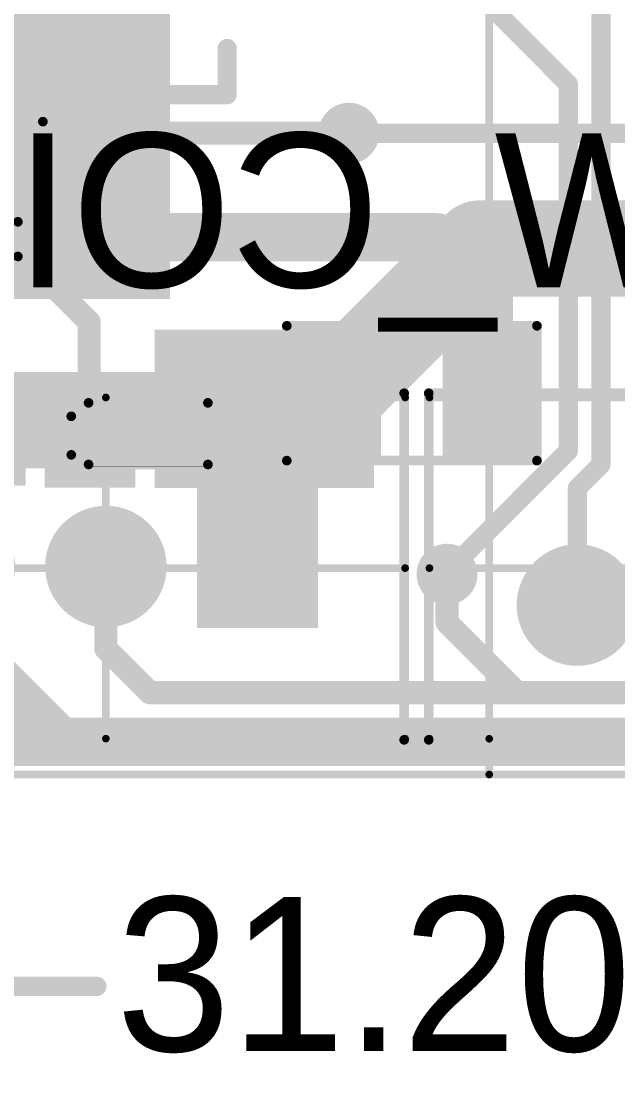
# Model space of a CAD drawing. Header units: millimetres. Extents: x 45.53 to 47.16, y 2.21 to 4.42.
# Drawn here: x 46.118 to 46.428, y 2.209 to 2.768 of the extents above; entities that cross this region are included whole.
import ezdxf

# ---------------------------------------------------------------- set-up
doc = ezdxf.new("R2010")
doc.units = ezdxf.units.MM
doc.header["$MEASUREMENT"] = 0
for name, color, linetype in [('BottomLayer', 5, 'Continuous'), ('BottomOverlay', 54, 'Continuous'), ('BottomPaste', 16, 'Continuous'), ('BottomSolder', 6, 'Continuous'), ('Mechanical1', 6, 'Continuous'), ('Mechanical2', 216, 'Continuous'), ('MultiLayer', 9, 'Continuous'), ('PadHoleLayer', 156, 'Continuous'), ('TopLayer', 1, 'Continuous'), ('TopOverlay', 2, 'Continuous'), ('TopPaste', 8, 'Continuous'), ('TopSolder', 216, 'Continuous'), ('ViaHoleLayer', 16, 'Continuous')]:
    doc.layers.add(name, color=color, linetype=linetype)

# ---------------------------------------------------------------- blocks, each defined once
blk = doc.blocks.new('SMD_PAD_B_30')
at = {"layer": 'BottomLayer'}
for points in [[(-0.06, -0.03), (-0.02, -0.03), (-0.06, 0.03), (-0.02, 0.03)], [(0.02, -0.03), (0.06, -0.03), (0.02, 0.03), (0.06, 0.03)]]:
    blk.add_solid(points, dxfattribs=at)
at = {"layer": 'BottomOverlay', "const_width": 0.005}
for points in [[(0.065, 0.035), (-0.065, 0.035)], [(-0.065, 0.035), (-0.065, -0.035)], [(0.065, 0.035), (0.065, -0.035)], [(0.065, -0.035), (-0.065, -0.035)]]:
    blk.add_lwpolyline(points, dxfattribs=at)
at = {"layer": 'BottomOverlay', "const_width": 0.0025}
for points in [[(-0.06625, 0.035, 1), (-0.06375, 0.035, 1)], [(-0.06625, 0.035, 1), (-0.06375, 0.035, 1)], [(0.06375, 0.035, 1), (0.06625, 0.035, 1)], [(0.06375, 0.035, 1), (0.06625, 0.035, 1)], [(-0.06625, -0.035, 1), (-0.06375, -0.035, 1)], [(-0.06625, -0.035, 1), (-0.06375, -0.035, 1)], [(0.06375, -0.035, 1), (0.06625, -0.035, 1)], [(0.06375, -0.035, 1), (0.06625, -0.035, 1)]]:
    blk.add_lwpolyline(points, format="xyb", close=True, dxfattribs=at)
at = {"layer": 'BottomPaste'}
for points in [[(-0.06, -0.03), (-0.02, -0.03), (-0.06, 0.03), (-0.02, 0.03)], [(0.02, -0.03), (0.06, -0.03), (0.02, 0.03), (0.06, 0.03)]]:
    blk.add_solid(points, dxfattribs=at)
at = {"layer": 'BottomSolder'}
for points in [[(-0.064, -0.034), (-0.016, -0.034), (-0.064, 0.034), (-0.016, 0.034)], [(0.016, -0.034), (0.064, -0.034), (0.016, 0.034), (0.064, 0.034)]]:
    blk.add_solid(points, dxfattribs=at)
blk = doc.blocks.new('SOP_8_B_31')
at = {"layer": 'BottomLayer'}
for points in [[(-0.13386, 0.06122), (-0.08268, 0.06122), (-0.13386, 0.08878), (-0.08268, 0.08878)], [(0.08268, 0.06122), (0.13386, 0.06122), (0.08268, 0.08878), (0.13386, 0.08878)], [(-0.13386, 0.01122), (-0.08268, 0.01122), (-0.13386, 0.03878), (-0.08268, 0.03878)], [(0.08268, 0.01122), (0.13386, 0.01122), (0.08268, 0.03878), (0.13386, 0.03878)], [(-0.13386, -0.03878), (-0.08268, -0.03878), (-0.13386, -0.01122), (-0.08268, -0.01122)], [(0.08268, -0.03878), (0.13386, -0.03878), (0.08268, -0.01122), (0.13386, -0.01122)], [(-0.13386, -0.08878), (-0.08268, -0.08878), (-0.13386, -0.06122), (-0.08268, -0.06122)], [(0.08268, -0.08878), (0.13386, -0.08878), (0.08268, -0.06122), (0.13386, -0.06122)]]:
    blk.add_solid(points, dxfattribs=at)
at = {"layer": 'BottomOverlay', "const_width": 0.005}
for points in [[(0.077, 0.101), (-0.072, 0.101)], [(0.077, -0.101), (-0.072, -0.101)]]:
    blk.add_lwpolyline(points, dxfattribs=at)
at = {"layer": 'BottomOverlay'}
for points, const_width in [([(-0.07325, 0.101, 1), (-0.07075, 0.101, 1)], 0.0025), ([(0.07575, 0.101, 1), (0.07825, 0.101, 1)], 0.0025), ([(-0.1219, -0.103, 1), (-0.1321, -0.103, 1)], 0.01), ([(-0.1346, -0.103, 1), (-0.1296, -0.103, 1)], 0.005), ([(-0.1244, -0.103, 1), (-0.1194, -0.103, 1)], 0.005), ([(-0.07325, -0.101, 1), (-0.07075, -0.101, 1)], 0.0025), ([(0.07575, -0.101, 1), (0.07825, -0.101, 1)], 0.0025)]:
    blk.add_lwpolyline(points, format="xyb", close=True, dxfattribs=dict(at, const_width=const_width))
at = {"layer": 'BottomPaste'}
for points in [[(-0.13386, 0.06122), (-0.08268, 0.06122), (-0.13386, 0.08878), (-0.08268, 0.08878)], [(0.08268, 0.06122), (0.13386, 0.06122), (0.08268, 0.08878), (0.13386, 0.08878)], [(-0.13386, 0.01122), (-0.08268, 0.01122), (-0.13386, 0.03878), (-0.08268, 0.03878)], [(0.08268, 0.01122), (0.13386, 0.01122), (0.08268, 0.03878), (0.13386, 0.03878)], [(-0.13386, -0.03878), (-0.08268, -0.03878), (-0.13386, -0.01122), (-0.08268, -0.01122)], [(0.08268, -0.03878), (0.13386, -0.03878), (0.08268, -0.01122), (0.13386, -0.01122)], [(-0.13386, -0.08878), (-0.08268, -0.08878), (-0.13386, -0.06122), (-0.08268, -0.06122)], [(0.08268, -0.08878), (0.13386, -0.08878), (0.08268, -0.06122), (0.13386, -0.06122)]]:
    blk.add_solid(points, dxfattribs=at)
at = {"layer": 'BottomSolder'}
for points in [[(-0.13786, 0.05722), (-0.07868, 0.05722), (-0.13786, 0.09278), (-0.07868, 0.09278)], [(0.07868, 0.05722), (0.13786, 0.05722), (0.07868, 0.09278), (0.13786, 0.09278)], [(-0.13786, 0.00722), (-0.07868, 0.00722), (-0.13786, 0.04278), (-0.07868, 0.04278)], [(0.07868, 0.00722), (0.13786, 0.00722), (0.07868, 0.04278), (0.13786, 0.04278)], [(-0.13786, -0.04278), (-0.07868, -0.04278), (-0.13786, -0.00722), (-0.07868, -0.00722)], [(0.07868, -0.04278), (0.13786, -0.04278), (0.07868, -0.00722), (0.13786, -0.00722)], [(-0.13786, -0.09278), (-0.07868, -0.09278), (-0.13786, -0.05722), (-0.07868, -0.05722)], [(0.07868, -0.09278), (0.13786, -0.09278), (0.07868, -0.05722), (0.13786, -0.05722)]]:
    blk.add_solid(points, dxfattribs=at)
blk = doc.blocks.new('R__0402_B_44')
at = {"layer": 'BottomLayer'}
for points in [[(-0.0275, 0.0125), (-0.0275, -0.0125), (-0.0095, 0.0125), (-0.0095, -0.0125)], [(0.0095, 0.0125), (0.0095, -0.0125), (0.0275, 0.0125), (0.0275, -0.0125)]]:
    blk.add_solid(points, dxfattribs=at)
at = {"layer": 'BottomOverlay'}
for points, const_width in [([(0.031, 0.016), (-0.031, 0.016)], 0.005), ([(-0.031, 0.016), (-0.031, -0.016)], 0.005), ([(0.032, 0.017), (-0.032, 0.017)], 0.000127), ([(0.031, 0.016), (0.031, -0.016)], 0.005), ([(0.031, -0.016), (-0.031, -0.016)], 0.005)]:
    blk.add_lwpolyline(points, dxfattribs=dict(at, const_width=const_width))
for points, const_width in [([(-0.03225, 0.016, 1), (-0.02975, 0.016, 1)], 0.0025), ([(-0.03225, 0.016, 1), (-0.02975, 0.016, 1)], 0.0025), ([(-0.03203, 0.017, 1), (-0.03197, 0.017, 1)], 0.0000635), ([(0.02975, 0.016, 1), (0.03225, 0.016, 1)], 0.0025), ([(0.02975, 0.016, 1), (0.03225, 0.016, 1)], 0.0025), ([(0.03197, 0.017, 1), (0.03203, 0.017, 1)], 0.0000635), ([(-0.03225, -0.016, 1), (-0.02975, -0.016, 1)], 0.0025), ([(-0.03225, -0.016, 1), (-0.02975, -0.016, 1)], 0.0025), ([(0.02975, -0.016, 1), (0.03225, -0.016, 1)], 0.0025), ([(0.02975, -0.016, 1), (0.03225, -0.016, 1)], 0.0025)]:
    blk.add_lwpolyline(points, format="xyb", close=True, dxfattribs=dict(at, const_width=const_width))
at = {"layer": 'BottomPaste'}
for points in [[(-0.0275, 0.0125), (-0.0275, -0.0125), (-0.0095, 0.0125), (-0.0095, -0.0125)], [(0.0095, 0.0125), (0.0095, -0.0125), (0.0275, 0.0125), (0.0275, -0.0125)]]:
    blk.add_solid(points, dxfattribs=at)
at = {"layer": 'BottomSolder'}
for points in [[(-0.0315, 0.0165), (-0.0315, -0.0165), (-0.0055, 0.0165), (-0.0055, -0.0165)], [(0.0055, 0.0165), (0.0055, -0.0165), (0.0315, 0.0165), (0.0315, -0.0165)]]:
    blk.add_solid(points, dxfattribs=at)
blk = doc.blocks.new('R___0201_B_47')
at = {"layer": 'BottomLayer'}
for points in [[(-0.01614, -0.00728), (-0.00551, -0.00728), (-0.01614, 0.00728), (-0.00551, 0.00728)], [(0.00551, -0.00728), (0.01614, -0.00728), (0.00551, 0.00728), (0.01614, 0.00728)]]:
    blk.add_solid(points, dxfattribs=at)
at = {"layer": 'BottomOverlay', "const_width": 0.005}
for points in [[(0.019, 0.01), (-0.019, 0.01)], [(-0.019, 0.01), (-0.019, -0.01)], [(0.019, 0.01), (0.019, -0.01)], [(0.019, -0.01), (-0.019, -0.01)]]:
    blk.add_lwpolyline(points, dxfattribs=at)
at = {"layer": 'BottomOverlay', "const_width": 0.0025}
for points in [[(-0.02025, 0.01, 1), (-0.01775, 0.01, 1)], [(-0.02025, 0.01, 1), (-0.01775, 0.01, 1)], [(0.01775, 0.01, 1), (0.02025, 0.01, 1)], [(0.01775, 0.01, 1), (0.02025, 0.01, 1)], [(-0.02025, -0.01, 1), (-0.01775, -0.01, 1)], [(-0.02025, -0.01, 1), (-0.01775, -0.01, 1)], [(0.01775, -0.01, 1), (0.02025, -0.01, 1)], [(0.01775, -0.01, 1), (0.02025, -0.01, 1)]]:
    blk.add_lwpolyline(points, format="xyb", close=True, dxfattribs=at)
at = {"layer": 'BottomPaste'}
for points in [[(-0.01614, -0.00728), (-0.00551, -0.00728), (-0.01614, 0.00728), (-0.00551, 0.00728)], [(0.00551, -0.00728), (0.01614, -0.00728), (0.00551, 0.00728), (0.01614, 0.00728)]]:
    blk.add_solid(points, dxfattribs=at)
at = {"layer": 'BottomSolder'}
for points in [[(-0.02014, -0.01128), (-0.00151, -0.01128), (-0.02014, 0.01128), (-0.00151, 0.01128)], [(0.00151, -0.01128), (0.02014, -0.01128), (0.00151, 0.01128), (0.02014, 0.01128)]]:
    blk.add_solid(points, dxfattribs=at)
blk = doc.blocks.new('B4B_PH_K_S_LF__SN__59')
at = {"layer": 'BottomLayer', "const_width": 0.02756}
for points in [[(-0.09252, 0, 1), (-0.06496, 0, 1)], [(-0.01378, 0, 1), (0.01378, 0, 1)], [(0.06496, 0, 1), (0.09252, 0, 1)], [(0.1437, 0, 1), (0.17126, 0, 1)]]:
    blk.add_lwpolyline(points, format="xyb", close=True, dxfattribs=at)
at = {"layer": 'BottomSolder', "const_width": 0.03156}
for points in [[(-0.09452, 0, 1), (-0.06296, 0, 1)], [(-0.01578, 0, 1), (0.01578, 0, 1)], [(0.06296, 0, 1), (0.09452, 0, 1)], [(0.1417, 0, 1), (0.17326, 0, 1)]]:
    blk.add_lwpolyline(points, format="xyb", close=True, dxfattribs=at)
at = {"layer": 'MultiLayer', "const_width": 0.02756}
for points in [[(-0.09252, 0, 1), (-0.06496, 0, 1)], [(-0.01378, 0, 1), (0.01378, 0, 1)], [(0.06496, 0, 1), (0.09252, 0, 1)], [(0.1437, 0, 1), (0.17126, 0, 1)]]:
    blk.add_lwpolyline(points, format="xyb", close=True, dxfattribs=at)
at = {"layer": 'PadHoleLayer', "const_width": 0.01378}
for points in [[(-0.08563, 0, 1), (-0.07185, 0, 1)], [(-0.00689, 0, 1), (0.00689, 0, 1)], [(0.07185, 0, 1), (0.08563, 0, 1)], [(0.15059, 0, 1), (0.16437, 0, 1)]]:
    blk.add_lwpolyline(points, format="xyb", close=True, dxfattribs=at)
at = {"layer": 'TopLayer', "const_width": 0.02756}
for points in [[(-0.09252, 0, 1), (-0.06496, 0, 1)], [(-0.01378, 0, 1), (0.01378, 0, 1)], [(0.06496, 0, 1), (0.09252, 0, 1)], [(0.1437, 0, 1), (0.17126, 0, 1)]]:
    blk.add_lwpolyline(points, format="xyb", close=True, dxfattribs=at)
at = {"layer": 'TopOverlay', "const_width": 0.005}
for points in [[(-0.156, -0.07), (-0.156, 0.11)], [(-0.156, 0.11), (0.23474, 0.11)], [(0.23474, -0.07), (0.23474, 0.11)], [(-0.156, -0.07), (0.23474, -0.07)]]:
    blk.add_lwpolyline(points, dxfattribs=at)
at = {"layer": 'TopOverlay', "const_width": 0.0025}
for points in [[(-0.15725, 0.11, 1), (-0.15475, 0.11, 1)], [(-0.15725, 0.11, 1), (-0.15475, 0.11, 1)], [(0.23349, 0.11, 1), (0.23599, 0.11, 1)], [(0.23349, 0.11, 1), (0.23599, 0.11, 1)], [(-0.15725, -0.07, 1), (-0.15475, -0.07, 1)], [(-0.15725, -0.07, 1), (-0.15475, -0.07, 1)], [(0.23349, -0.07, 1), (0.23599, -0.07, 1)], [(0.23349, -0.07, 1), (0.23599, -0.07, 1)]]:
    blk.add_lwpolyline(points, format="xyb", close=True, dxfattribs=at)
at = {"layer": 'TopSolder', "const_width": 0.03156}
for points in [[(-0.09452, 0, 1), (-0.06296, 0, 1)], [(-0.01578, 0, 1), (0.01578, 0, 1)], [(0.06296, 0, 1), (0.09452, 0, 1)], [(0.1417, 0, 1), (0.17326, 0, 1)]]:
    blk.add_lwpolyline(points, format="xyb", close=True, dxfattribs=at)
blk = doc.blocks.new('B3B_PH_K_S_LF__SN__60')
at = {"layer": 'BottomLayer', "const_width": 0.02756}
for points in [[(-0.09252, 0, 1), (-0.06496, 0, 1)], [(-0.01378, 0, 1), (0.01378, 0, 1)], [(0.06496, 0, 1), (0.09252, 0, 1)]]:
    blk.add_lwpolyline(points, format="xyb", close=True, dxfattribs=at)
at = {"layer": 'BottomSolder', "const_width": 0.03156}
for points in [[(-0.09452, 0, 1), (-0.06296, 0, 1)], [(-0.01578, 0, 1), (0.01578, 0, 1)], [(0.06296, 0, 1), (0.09452, 0, 1)]]:
    blk.add_lwpolyline(points, format="xyb", close=True, dxfattribs=at)
at = {"layer": 'MultiLayer', "const_width": 0.02756}
for points in [[(-0.09252, 0, 1), (-0.06496, 0, 1)], [(-0.01378, 0, 1), (0.01378, 0, 1)], [(0.06496, 0, 1), (0.09252, 0, 1)]]:
    blk.add_lwpolyline(points, format="xyb", close=True, dxfattribs=at)
at = {"layer": 'PadHoleLayer', "const_width": 0.01378}
for points in [[(-0.08563, 0, 1), (-0.07185, 0, 1)], [(-0.00689, 0, 1), (0.00689, 0, 1)], [(0.07185, 0, 1), (0.08563, 0, 1)]]:
    blk.add_lwpolyline(points, format="xyb", close=True, dxfattribs=at)
at = {"layer": 'TopLayer', "const_width": 0.02756}
for points in [[(-0.09252, 0, 1), (-0.06496, 0, 1)], [(-0.01378, 0, 1), (0.01378, 0, 1)], [(0.06496, 0, 1), (0.09252, 0, 1)]]:
    blk.add_lwpolyline(points, format="xyb", close=True, dxfattribs=at)
at = {"layer": 'TopOverlay', "const_width": 0.005}
for points in [[(-0.155, 0.09), (0.155, 0.09)], [(-0.155, -0.09), (-0.155, 0.09)], [(0.155, -0.09), (0.155, 0.09)], [(-0.155, -0.09), (0.155, -0.09)]]:
    blk.add_lwpolyline(points, dxfattribs=at)
at = {"layer": 'TopOverlay', "const_width": 0.0025}
for points in [[(-0.15625, 0.09, 1), (-0.15375, 0.09, 1)], [(-0.15625, 0.09, 1), (-0.15375, 0.09, 1)], [(0.15375, 0.09, 1), (0.15625, 0.09, 1)], [(0.15375, 0.09, 1), (0.15625, 0.09, 1)], [(-0.15625, -0.09, 1), (-0.15375, -0.09, 1)], [(-0.15625, -0.09, 1), (-0.15375, -0.09, 1)], [(0.15375, -0.09, 1), (0.15625, -0.09, 1)], [(0.15375, -0.09, 1), (0.15625, -0.09, 1)]]:
    blk.add_lwpolyline(points, format="xyb", close=True, dxfattribs=at)
at = {"layer": 'TopSolder', "const_width": 0.03156}
for points in [[(-0.09452, 0, 1), (-0.06296, 0, 1)], [(-0.01578, 0, 1), (0.01578, 0, 1)], [(0.06296, 0, 1), (0.09452, 0, 1)]]:
    blk.add_lwpolyline(points, format="xyb", close=True, dxfattribs=at)
blk = doc.blocks.new('SMC_62')
at = {"layer": 'TopLayer'}
for points in [[(-0.19037, -0.06437), (-0.11163, -0.06437), (-0.19037, 0.06437), (-0.11163, 0.06437)], [(0.11163, -0.06437), (0.19037, -0.06437), (0.11163, 0.06437), (0.19037, 0.06437)]]:
    blk.add_solid(points, dxfattribs=at)
at = {"layer": 'TopOverlay', "const_width": 0.01}
for points in [[(-0.135, 0.121), (-0.111, 0.121)], [(-0.135, 0.121), (-0.135, 0.074)], [(-0.081, 0.12), (0.082, 0.12)], [(0.111, 0.121), (0.135, 0.121)], [(0.135, 0.121), (0.135, 0.074)], [(-0.135, -0.074), (-0.135, -0.121)], [(0.135, -0.074), (0.135, -0.121)], [(-0.135, -0.121), (-0.111, -0.121)], [(-0.081, -0.122), (0.082, -0.122)], [(0.111, -0.121), (0.135, -0.121)]]:
    blk.add_lwpolyline(points, dxfattribs=at)
at = {"layer": 'TopOverlay', "const_width": 0.005}
for points in [[(-0.1375, 0.121, 1), (-0.1325, 0.121, 1)], [(-0.1375, 0.121, 1), (-0.1325, 0.121, 1)], [(-0.1135, 0.121, 1), (-0.1085, 0.121, 1)], [(-0.0835, 0.12, 1), (-0.0785, 0.12, 1)], [(0.0795, 0.12, 1), (0.0845, 0.12, 1)], [(0.1085, 0.121, 1), (0.1135, 0.121, 1)], [(0.1325, 0.121, 1), (0.1375, 0.121, 1)], [(0.1325, 0.121, 1), (0.1375, 0.121, 1)], [(-0.1375, 0.074, 1), (-0.1325, 0.074, 1)], [(0.1325, 0.074, 1), (0.1375, 0.074, 1)], [(-0.1375, -0.074, 1), (-0.1325, -0.074, 1)], [(0.1325, -0.074, 1), (0.1375, -0.074, 1)], [(-0.1375, -0.121, 1), (-0.1325, -0.121, 1)], [(-0.1375, -0.121, 1), (-0.1325, -0.121, 1)], [(-0.1135, -0.121, 1), (-0.1085, -0.121, 1)], [(-0.0835, -0.122, 1), (-0.0785, -0.122, 1)], [(0.0795, -0.122, 1), (0.0845, -0.122, 1)], [(0.1085, -0.121, 1), (0.1135, -0.121, 1)], [(0.1325, -0.121, 1), (0.1375, -0.121, 1)], [(0.1325, -0.121, 1), (0.1375, -0.121, 1)]]:
    blk.add_lwpolyline(points, format="xyb", close=True, dxfattribs=at)
at = {"layer": 'TopOverlay'}
for points in [[(0.135, 0.067), (0.245, 0.067), (0.135, 0.125), (0.245, 0.125)], [(0.193, -0.125), (0.245, -0.125), (0.193, 0.125), (0.245, 0.125)], [(0.135, -0.125), (0.245, -0.125), (0.135, -0.067), (0.245, -0.067)]]:
    blk.add_solid(points, dxfattribs=at)
at = {"layer": 'TopPaste'}
for points in [[(-0.19037, -0.06437), (-0.11163, -0.06437), (-0.19037, 0.06437), (-0.11163, 0.06437)], [(0.11163, -0.06437), (0.19037, -0.06437), (0.11163, 0.06437), (0.19037, 0.06437)]]:
    blk.add_solid(points, dxfattribs=at)
at = {"layer": 'TopSolder'}
for points in [[(-0.19437, -0.06837), (-0.10763, -0.06837), (-0.19437, 0.06837), (-0.10763, 0.06837)], [(0.10763, -0.06837), (0.19437, -0.06837), (0.10763, 0.06837), (0.19437, 0.06837)]]:
    blk.add_solid(points, dxfattribs=at)
blk = doc.blocks.new('CAP_0201_66')
at = {"layer": 'TopLayer'}
for points in [[(-0.01772, -0.00591), (-0.00591, -0.00591), (-0.01772, 0.00591), (-0.00591, 0.00591)], [(0.00591, -0.00591), (0.01772, -0.00591), (0.00591, 0.00591), (0.01772, 0.00591)]]:
    blk.add_solid(points, dxfattribs=at)
at = {"layer": 'TopOverlay', "const_width": 0.005}
for points in [[(-0.021, 0.009), (-0.021, -0.009)], [(-0.008, 0.009), (-0.021, 0.009)], [(0.021, 0.009), (0.008, 0.009)], [(0.021, 0.009), (0.021, -0.009)], [(-0.008, -0.009), (-0.021, -0.009)], [(0.021, -0.009), (0.008, -0.009)]]:
    blk.add_lwpolyline(points, dxfattribs=at)
at = {"layer": 'TopOverlay', "const_width": 0.0025}
for points in [[(-0.02225, 0.009, 1), (-0.01975, 0.009, 1)], [(-0.02225, 0.009, 1), (-0.01975, 0.009, 1)], [(-0.00925, 0.009, 1), (-0.00675, 0.009, 1)], [(0.00675, 0.009, 1), (0.00925, 0.009, 1)], [(0.01975, 0.009, 1), (0.02225, 0.009, 1)], [(0.01975, 0.009, 1), (0.02225, 0.009, 1)], [(-0.02225, -0.009, 1), (-0.01975, -0.009, 1)], [(-0.02225, -0.009, 1), (-0.01975, -0.009, 1)], [(-0.00925, -0.009, 1), (-0.00675, -0.009, 1)], [(0.00675, -0.009, 1), (0.00925, -0.009, 1)], [(0.01975, -0.009, 1), (0.02225, -0.009, 1)], [(0.01975, -0.009, 1), (0.02225, -0.009, 1)]]:
    blk.add_lwpolyline(points, format="xyb", close=True, dxfattribs=at)
at = {"layer": 'TopPaste'}
for points in [[(-0.01772, -0.00591), (-0.00591, -0.00591), (-0.01772, 0.00591), (-0.00591, 0.00591)], [(0.00591, -0.00591), (0.01772, -0.00591), (0.00591, 0.00591), (0.01772, 0.00591)]]:
    blk.add_solid(points, dxfattribs=at)
at = {"layer": 'TopSolder'}
for points in [[(-0.01988, -0.00807), (-0.00374, -0.00807), (-0.01988, 0.00807), (-0.00374, 0.00807)], [(0.00374, -0.00807), (0.01988, -0.00807), (0.00374, 0.00807), (0.01988, 0.00807)]]:
    blk.add_solid(points, dxfattribs=at)

msp = doc.modelspace()

# ---------------------------------------------------------------- linework, layer by layer
at = {"layer": 'BottomLayer'}
for points, const_width in [([(46.41926, 2.53796), (46.41926, 3.12272)], 0.01), ([(46.2662, 2.87162), (46.40226, 2.73556)], 0.01), ([(46.40226, 2.545), (46.40226, 2.73556)], 0.01), ([(46.12426, 2.686), (46.14826, 2.71)], 0.012), ([(46.14826, 2.71), (46.28826, 2.71)], 0.012), ([(46.12426, 2.641), (46.12426, 2.686)], 0.012), ([(46.15226, 2.656), (46.33426, 2.656)], 0.025), ([(46.33426, 2.656), (46.361, 2.62926)], 0.025), ([(46.12426, 2.641), (46.15326, 2.612)], 0.012), ([(46.361, 2.575), (46.361, 2.62926)], 0.025), ([(46.15326, 2.557), (46.15326, 2.612)], 0.012), ([(46.1645, 2.553), (46.1655, 2.554)], 0.012), ([(46.33876, 2.4815), (46.40226, 2.545)], 0.01), ([(46.407, 2.5257), (46.41926, 2.53796)], 0.01), ([(46.407, 2.465), (46.407, 2.5257)], 0.01), ([(46.162, 2.44226), (46.162, 2.485)], 0.012), ([(46.407, 2.465), (46.41194, 2.46994)], 0.012), ([(46.08326, 2.449), (46.13826, 2.394)], 0.025), ([(46.162, 2.44226), (46.18476, 2.4195)], 0.012), ([(46.18476, 2.4195), (46.66676, 2.4195)], 0.012), ([(46.13826, 2.394), (46.68726, 2.394)], 0.025)]:
    msp.add_lwpolyline(points, dxfattribs=dict(at, const_width=const_width))
for points, const_width in [([(46.39976, 2.73556, 1), (46.40476, 2.73556, 1)], 0.005), ([(46.39976, 2.73556, 1), (46.40476, 2.73556, 1)], 0.005), ([(46.28235, 2.71, 1), (46.29417, 2.71, 1)], 0.01181), ([(46.14526, 2.71, 1), (46.15126, 2.71, 1)], 0.006), ([(46.14526, 2.71, 1), (46.15126, 2.71, 1)], 0.006), ([(46.28526, 2.71, 1), (46.29126, 2.71, 1)], 0.006), ([(46.12126, 2.686, 1), (46.12726, 2.686, 1)], 0.006), ([(46.12126, 2.686, 1), (46.12726, 2.686, 1)], 0.006), ([(46.14235, 2.656, 1), (46.15417, 2.656, 1)], 0.01181), ([(46.14601, 2.656, 1), (46.15851, 2.656, 1)], 0.0125), ([(46.16835, 2.656, 1), (46.18017, 2.656, 1)], 0.01181), ([(46.32801, 2.656, 1), (46.34051, 2.656, 1)], 0.0125), ([(46.32801, 2.656, 1), (46.34051, 2.656, 1)], 0.0125), ([(46.12126, 2.641, 1), (46.12726, 2.641, 1)], 0.006), ([(46.12126, 2.641, 1), (46.12726, 2.641, 1)], 0.006), ([(46.35475, 2.62926, 1), (46.36725, 2.62926, 1)], 0.0125), ([(46.35475, 2.62926, 1), (46.36725, 2.62926, 1)], 0.0125), ([(46.15026, 2.612, 1), (46.15626, 2.612, 1)], 0.006), ([(46.15026, 2.612, 1), (46.15626, 2.612, 1)], 0.006), ([(46.35475, 2.575, 1), (46.36725, 2.575, 1)], 0.0125), ([(46.15026, 2.557, 1), (46.15626, 2.557, 1)], 0.006), ([(46.1615, 2.553, 1), (46.1675, 2.553, 1)], 0.006), ([(46.1625, 2.554, 1), (46.1685, 2.554, 1)], 0.006), ([(46.39976, 2.545, 1), (46.40476, 2.545, 1)], 0.005), ([(46.39976, 2.545, 1), (46.40476, 2.545, 1)], 0.005), ([(46.41676, 2.53796, 1), (46.42176, 2.53796, 1)], 0.005), ([(46.41676, 2.53796, 1), (46.42176, 2.53796, 1)], 0.005), ([(46.4045, 2.5257, 1), (46.4095, 2.5257, 1)], 0.005), ([(46.4045, 2.5257, 1), (46.4095, 2.5257, 1)], 0.005), ([(46.33335, 2.481, 1), (46.34517, 2.481, 1)], 0.01181), ([(46.159, 2.485, 1), (46.165, 2.485, 1)], 0.006), ([(46.33626, 2.4815, 1), (46.34126, 2.4815, 1)], 0.005), ([(46.40894, 2.46994, 1), (46.41494, 2.46994, 1)], 0.006), ([(46.404, 2.465, 1), (46.41, 2.465, 1)], 0.006), ([(46.4045, 2.465, 1), (46.4095, 2.465, 1)], 0.005), ([(46.159, 2.44226, 1), (46.165, 2.44226, 1)], 0.006), ([(46.159, 2.44226, 1), (46.165, 2.44226, 1)], 0.006), ([(46.18176, 2.4195, 1), (46.18776, 2.4195, 1)], 0.006), ([(46.18176, 2.4195, 1), (46.18776, 2.4195, 1)], 0.006), ([(46.13201, 2.394, 1), (46.14451, 2.394, 1)], 0.0125), ([(46.13201, 2.394, 1), (46.14451, 2.394, 1)], 0.0125)]:
    msp.add_lwpolyline(points, format="xyb", close=True, dxfattribs=dict(at, const_width=const_width))
for points in [[(46.03626, 2.727), (46.19126, 2.727), (46.03626, 2.767), (46.19126, 2.767)], [(46.18726, 2.5257), (46.30126, 2.5257), (46.18726, 2.608), (46.30126, 2.608)], [(46.06726, 2.527), (46.12026, 2.527), (46.06726, 2.567), (46.12026, 2.567)], [(46.13026, 2.526), (46.17726, 2.526), (46.13026, 2.567), (46.17726, 2.567)], [(46.20926, 2.453), (46.27226, 2.453), (46.20926, 2.551), (46.27226, 2.551)]]:
    msp.add_solid(points, dxfattribs=at)
at = {"layer": 'BottomSolder', "const_width": 0.01581}
for points in [[(46.28035, 2.71, 1), (46.29617, 2.71, 1)], [(46.33135, 2.481, 1), (46.34717, 2.481, 1)]]:
    msp.add_lwpolyline(points, format="xyb", close=True, dxfattribs=at)
at = {"layer": 'Mechanical1'}
for points, const_width in [([(46.36118, 2.37698), (46.36118, 2.88072)], 0.00394), ([(46.00646, 2.5728), (46.31748, 2.5728)], 0.00394), ([(46.00646, 2.57276), (46.31748, 2.57276)], 0.00394), ([(46.00646, 2.57274), (46.31748, 2.57274)], 0.00394), ([(46.16197, 2.39563), (46.16197, 2.5728)], 0.00394), ([(46.16197, 2.57274), (46.16197, 2.5728)], 0.00394), ([(46.31748, 2.39563), (46.31748, 2.5728)], 0.00394), ([(46.31748, 2.57274), (46.31748, 2.5728)], 0.00394), ([(46.31748, 2.3956), (46.31748, 2.57276)], 0.00394), ([(46.31748, 2.39557), (46.31748, 2.57274)], 0.00394), ([(46.33014, 2.5728), (46.71991, 2.5728)], 0.00394), ([(46.33014, 2.39563), (46.33014, 2.5728)], 0.00394), ([(46.33014, 2.57279), (46.33014, 2.5728)], 0.00394), ([(46.33014, 2.57274), (46.33014, 2.57279)], 0.00394), ([(46.33014, 2.57276), (46.71991, 2.57276)], 0.00394), ([(46.33014, 2.3956), (46.33014, 2.57276)], 0.00394), ([(46.33014, 2.57274), (46.71991, 2.57274)], 0.00394), ([(46.33014, 2.39557), (46.33014, 2.57274)], 0.00394), ([(46.00646, 2.48421), (46.31748, 2.48421)], 0.00394), ([(46.31748, 2.48415), (46.31748, 2.48421)], 0.00394), ([(46.33014, 2.48421), (46.71991, 2.48421)], 0.00394), ([(46.33014, 2.48415), (46.33014, 2.48421)], 0.00394), ([(46.00646, 2.39563), (46.31748, 2.39563)], 0.00394), ([(46.00646, 2.3956), (46.31748, 2.3956)], 0.00394), ([(46.00646, 2.39557), (46.31748, 2.39557)], 0.00394), ([(46.31748, 2.39557), (46.31748, 2.39563)], 0.00394), ([(46.33014, 2.39563), (46.71991, 2.39563)], 0.00394), ([(46.33014, 2.39563), (46.33014, 2.39563)], 0.00394), ([(46.33014, 2.3956), (46.71991, 2.3956)], 0.00394), ([(46.33014, 2.39557), (46.71991, 2.39557)], 0.00394), ([(46.3612, 2.377), (46.3612, 2.39557)], 0.00394), ([(46.36119, 2.37697), (46.36119, 2.377)], 0.00394), ([(45.74697, 2.267), (46.1573, 2.267)], 0.01)]:
    msp.add_lwpolyline(points, dxfattribs=dict(at, const_width=const_width))
for points, const_width in [([(46.16099, 2.5728, 1), (46.16295, 2.5728, 1)], 0.00197), ([(46.16099, 2.5728, 1), (46.16295, 2.5728, 1)], 0.00197), ([(46.16099, 2.57274, 1), (46.16295, 2.57274, 1)], 0.00197), ([(46.3165, 2.5728, 1), (46.31847, 2.5728, 1)], 0.00197), ([(46.3165, 2.5728, 1), (46.31847, 2.5728, 1)], 0.00197), ([(46.3165, 2.5728, 1), (46.31847, 2.5728, 1)], 0.00197), ([(46.3165, 2.57276, 1), (46.31847, 2.57276, 1)], 0.00197), ([(46.3165, 2.57276, 1), (46.31847, 2.57276, 1)], 0.00197), ([(46.3165, 2.57274, 1), (46.31847, 2.57274, 1)], 0.00197), ([(46.3165, 2.57274, 1), (46.31847, 2.57274, 1)], 0.00197), ([(46.3165, 2.57274, 1), (46.31847, 2.57274, 1)], 0.00197), ([(46.32916, 2.5728, 1), (46.33113, 2.5728, 1)], 0.00197), ([(46.32916, 2.5728, 1), (46.33113, 2.5728, 1)], 0.00197), ([(46.32916, 2.57279, 1), (46.33113, 2.57279, 1)], 0.00197), ([(46.32916, 2.5728, 1), (46.33113, 2.5728, 1)], 0.00197), ([(46.32916, 2.57279, 1), (46.33113, 2.57279, 1)], 0.00197), ([(46.32916, 2.57276, 1), (46.33113, 2.57276, 1)], 0.00197), ([(46.32916, 2.57276, 1), (46.33113, 2.57276, 1)], 0.00197), ([(46.32916, 2.57274, 1), (46.33113, 2.57274, 1)], 0.00197), ([(46.32916, 2.57274, 1), (46.33113, 2.57274, 1)], 0.00197), ([(46.32916, 2.57274, 1), (46.33113, 2.57274, 1)], 0.00197), ([(46.3165, 2.48421, 1), (46.31847, 2.48421, 1)], 0.00197), ([(46.3165, 2.48421, 1), (46.31847, 2.48421, 1)], 0.00197), ([(46.3165, 2.48415, 1), (46.31847, 2.48415, 1)], 0.00197), ([(46.32916, 2.48421, 1), (46.33113, 2.48421, 1)], 0.00197), ([(46.32916, 2.48421, 1), (46.33113, 2.48421, 1)], 0.00197), ([(46.32916, 2.48415, 1), (46.33113, 2.48415, 1)], 0.00197), ([(46.16099, 2.39563, 1), (46.16295, 2.39563, 1)], 0.00197), ([(46.16099, 2.39563, 1), (46.16295, 2.39563, 1)], 0.00197), ([(46.16099, 2.39563, 1), (46.16295, 2.39563, 1)], 0.00197), ([(46.3165, 2.39563, 1), (46.31847, 2.39563, 1)], 0.00197), ([(46.3165, 2.39563, 1), (46.31847, 2.39563, 1)], 0.00197), ([(46.3165, 2.39563, 1), (46.31847, 2.39563, 1)], 0.00197), ([(46.3165, 2.3956, 1), (46.31847, 2.3956, 1)], 0.00197), ([(46.3165, 2.3956, 1), (46.31847, 2.3956, 1)], 0.00197), ([(46.3165, 2.39557, 1), (46.31847, 2.39557, 1)], 0.00197), ([(46.3165, 2.39557, 1), (46.31847, 2.39557, 1)], 0.00197), ([(46.3165, 2.39557, 1), (46.31847, 2.39557, 1)], 0.00197), ([(46.32916, 2.39563, 1), (46.33113, 2.39563, 1)], 0.00197), ([(46.32916, 2.39563, 1), (46.33113, 2.39563, 1)], 0.00197), ([(46.32916, 2.39563, 1), (46.33113, 2.39563, 1)], 0.00197), ([(46.32916, 2.39563, 1), (46.33113, 2.39563, 1)], 0.00197), ([(46.32916, 2.39563, 1), (46.33113, 2.39563, 1)], 0.00197), ([(46.32916, 2.39563, 1), (46.33113, 2.39563, 1)], 0.00197), ([(46.32916, 2.3956, 1), (46.33113, 2.3956, 1)], 0.00197), ([(46.32916, 2.3956, 1), (46.33113, 2.3956, 1)], 0.00197), ([(46.32916, 2.39557, 1), (46.33113, 2.39557, 1)], 0.00197), ([(46.32916, 2.39557, 1), (46.33113, 2.39557, 1)], 0.00197), ([(46.36021, 2.39557, 1), (46.36218, 2.39557, 1)], 0.00197), ([(46.3602, 2.377, 1), (46.36217, 2.377, 1)], 0.00197), ([(46.3602, 2.37698, 1), (46.36217, 2.37698, 1)], 0.00197), ([(46.3602, 2.37697, 1), (46.36217, 2.37697, 1)], 0.00197), ([(46.36021, 2.377, 1), (46.36218, 2.377, 1)], 0.00197), ([(46.1548, 2.267, 1), (46.1598, 2.267, 1)], 0.005)]:
    msp.add_lwpolyline(points, format="xyb", close=True, dxfattribs=dict(at, const_width=const_width))
at = {"layer": 'Mechanical1', "const_width": 0.00394}
for points in [[(46.16197, 2.39563, 0), (46.16197, 2.39563)], [(46.33014, 2.39563, 0), (46.33014, 2.39563)]]:
    msp.add_lwpolyline(points, format="xyb", dxfattribs=at)
at = {"layer": 'Mechanical2', "const_width": 0.00394}
for points in [[(46.00204, 2.37701), (46.72033, 2.37698)], [(46.00204, 2.377), (46.72033, 2.37697)], [(46.00204, 2.37698), (46.72033, 2.37698)]]:
    msp.add_lwpolyline(points, dxfattribs=at)
at = {"layer": 'MultiLayer', "const_width": 0.01181}
for points in [[(46.28235, 2.71, 1), (46.29417, 2.71, 1)], [(46.14235, 2.656, 1), (46.15417, 2.656, 1)], [(46.16835, 2.656, 1), (46.18017, 2.656, 1)], [(46.33335, 2.481, 1), (46.34517, 2.481, 1)]]:
    msp.add_lwpolyline(points, format="xyb", close=True, dxfattribs=at)
at = {"layer": 'TopLayer'}
for points, const_width in [([(46.12007, 2.69907), (46.135, 2.714)], 0.02), ([(46.28826, 2.71), (46.50126, 2.71)], 0.01), ([(46.24074, 2.53448), (46.35643, 2.65017)], 0.05), ([(46.35643, 2.65017), (46.45643, 2.65017)], 0.05), ([(45.99426, 2.561), (46.20926, 2.561)], 0.05), ([(46.20926, 2.561), (46.24074, 2.52952)], 0.05), ([(46.24074, 2.52952), (46.24074, 2.53448)], 0.05), ([(46.24074, 2.485), (46.24074, 2.52952)], 0.05), ([(46.33926, 2.456), (46.33926, 2.481)], 0.012), ([(46.33926, 2.456), (46.37576, 2.4195)], 0.012), ([(46.37576, 2.4195), (46.59772, 2.4195)], 0.012), ([(46.07526, 2.394), (46.66226, 2.394)], 0.025)]:
    msp.add_lwpolyline(points, dxfattribs=dict(at, const_width=const_width))
for points, const_width in [([(46.13, 2.714, 1), (46.14, 2.714, 1)], 0.01), ([(46.28235, 2.71, 1), (46.29417, 2.71, 1)], 0.01181), ([(46.28576, 2.71, 1), (46.29076, 2.71, 1)], 0.005), ([(46.11507, 2.69907, 1), (46.12507, 2.69907, 1)], 0.01), ([(46.34393, 2.65017, 1), (46.36893, 2.65017, 1)], 0.025), ([(46.34393, 2.65017, 1), (46.36893, 2.65017, 1)], 0.025), ([(46.14235, 2.656, 1), (46.15417, 2.656, 1)], 0.01181), ([(46.16835, 2.656, 1), (46.18017, 2.656, 1)], 0.01181), ([(46.19676, 2.561, 1), (46.22176, 2.561, 1)], 0.025), ([(46.19676, 2.561, 1), (46.22176, 2.561, 1)], 0.025), ([(46.22824, 2.53448, 1), (46.25324, 2.53448, 1)], 0.025), ([(46.22824, 2.53448, 1), (46.25324, 2.53448, 1)], 0.025), ([(46.22824, 2.52952, 1), (46.25324, 2.52952, 1)], 0.025), ([(46.22824, 2.52952, 1), (46.25324, 2.52952, 1)], 0.025), ([(46.22824, 2.52952, 1), (46.25324, 2.52952, 1)], 0.025), ([(46.22824, 2.485, 1), (46.25324, 2.485, 1)], 0.025), ([(46.33335, 2.481, 1), (46.34517, 2.481, 1)], 0.01181), ([(46.33626, 2.481, 1), (46.34226, 2.481, 1)], 0.006), ([(46.33626, 2.456, 1), (46.34226, 2.456, 1)], 0.006), ([(46.33626, 2.456, 1), (46.34226, 2.456, 1)], 0.006), ([(46.37276, 2.4195, 1), (46.37876, 2.4195, 1)], 0.006), ([(46.37276, 2.4195, 1), (46.37876, 2.4195, 1)], 0.006)]:
    msp.add_lwpolyline(points, format="xyb", close=True, dxfattribs=dict(at, const_width=const_width))
for points in [[(46.015, 2.674), (46.19526, 2.674), (46.015, 2.816), (46.19526, 2.816)], [(46.11226, 2.624), (46.19526, 2.624), (46.11226, 2.696), (46.19526, 2.696)]]:
    msp.add_solid(points, dxfattribs=at)
at = {"layer": 'TopOverlay', "const_width": 0.00394}
for points in [[(46.00204, 2.37701), (46.72033, 2.37698)], [(46.00204, 2.377), (46.72033, 2.37697)], [(46.00204, 2.37698), (46.72033, 2.37698)]]:
    msp.add_lwpolyline(points, dxfattribs=at)
at = {"layer": 'TopSolder', "const_width": 0.01581}
for points in [[(46.28035, 2.71, 1), (46.29617, 2.71, 1)], [(46.33135, 2.481, 1), (46.34717, 2.481, 1)]]:
    msp.add_lwpolyline(points, format="xyb", close=True, dxfattribs=at)
at = {"layer": 'ViaHoleLayer', "const_width": 0.00591}
for points in [[(46.28531, 2.71, 1), (46.29121, 2.71, 1)], [(46.14531, 2.656, 1), (46.15121, 2.656, 1)], [(46.17131, 2.656, 1), (46.17721, 2.656, 1)], [(46.33631, 2.481, 1), (46.34221, 2.481, 1)]]:
    msp.add_lwpolyline(points, format="xyb", close=True, dxfattribs=at)

# ---------------------------------------------------------------- block references
for name, p, rotation in [('SMC_62', (46.104, 2.865), 90), ('SOP_8_B_31', (46.05725, 2.817), 180), ('CAP_0201_66', (46.10826, 2.655), 180), ('SMD_PAD_B_30', (46.321, 2.575), 180), ('B3B_PH_K_S_LF__SN__60', (46.162, 2.485), 360), ('B4B_PH_K_S_LF__SN__59', (46.48574, 2.465), 360), ('R__0402_B_44', (46.184, 2.554), 180), ('R___0201_B_47', (46.125, 2.553), 180)]:
    msp.add_blockref(name, p, dxfattribs=dict(rotation=rotation))

# ---------------------------------------------------------------- texts
at = {"layer": 'BottomOverlay', "text_generation_flag": 2}
msp.add_text('W_COIL', height=0.08, rotation=360, dxfattribs=at).set_placement((46.465, 2.63))
at = {"layer": 'Mechanical1'}
msp.add_text('31.20 (mm)', height=0.08, dxfattribs=at).set_placement((46.1673, 2.23338))

doc.saveas('drawing.dxf')
